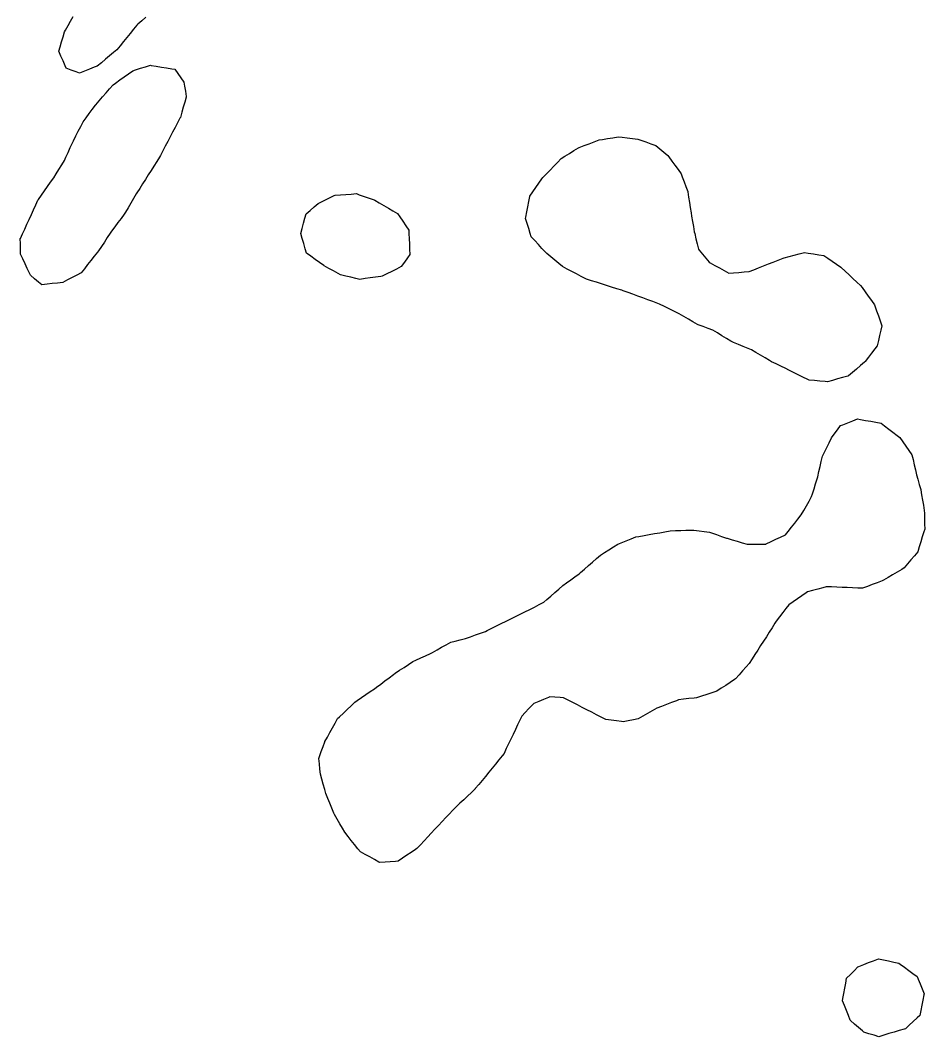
# Model space of a CAD drawing. Header units: millimetres. Extents: x 230 to 3347, y 514 to 5196.
# Drawn here: x 2168.8 to 2340, y 3537.6 to 3729.9 of the extents above; entities that cross this region are included whole.
import ezdxf

# ---------------------------------------------------------------- set-up
doc = ezdxf.new("R2010")
doc.units = ezdxf.units.MM
for name, color, linetype in [('ALL_HOLES', 1, 'Continuous'), ('OUTLINE_ISLAND_01_HOLE_214', 1, 'Continuous'), ('OUTLINE_ISLAND_01_HOLE_223', 1, 'Continuous'), ('OUTLINE_ISLAND_01_HOLE_226', 1, 'Continuous'), ('OUTLINE_ISLAND_01_HOLE_230', 1, 'Continuous'), ('OUTLINE_ISLAND_01_HOLE_231', 1, 'Continuous'), ('OUTLINE_ISLAND_01_HOLE_240', 1, 'Continuous')]:
    doc.layers.add(name, color=color, linetype=linetype)

msp = doc.modelspace()

# ---------------------------------------------------------------- linework, layer by layer
at = {"layer": 'ALL_HOLES'}
msp.add_lwpolyline([(2192.5636, 3730.4912), (2191.7991, 3729.8466), (2191.0346, 3729.2019), (2190.8642, 3728.9931), (2190.2319, 3728.2184), (2189.5996, 3727.4436), (2188.9673, 3726.6689), (2188.335, 3725.8942), (2187.7027, 3725.1195), (2187.0704, 3724.3447), (2186.4513, 3723.8258), (2185.6849, 3723.1833), (2184.9186, 3722.5409), (2184.1523, 3721.8985), (2183.3859, 3721.2561), (2182.8193, 3721.0351), (2181.8876, 3720.6717), (2180.956, 3720.3084), (2180.0243, 3719.945), (2179.3834, 3720.1724), (2178.441, 3720.5068), (2177.4986, 3720.8412), (2177.2933, 3721.3103), (2176.8925, 3722.2265), (2176.4917, 3723.1427), (2176.0908, 3724.0588), (2176.3323, 3724.8742), (2176.6162, 3725.8331), (2176.9001, 3726.792), (2177.184, 3727.7508), (2177.3463, 3728.0359), (2177.8409, 3728.905), (2178.3356, 3729.7741), (2178.8302, 3730.6432)], dxfattribs=at)
for points in [[(2198.0348, 3720.6686), (2198.6013, 3719.8446), (2199.1678, 3719.0205), (2199.7343, 3718.1964), (2199.8668, 3717.4698), (2200.0462, 3716.4861), (2200.2257, 3715.5023), (2200.197, 3715.4016), (2199.9231, 3714.4398), (2199.6492, 3713.4781), (2199.3753, 3712.5163), (2199.1014, 3711.5545), (2199.0219, 3711.4019), (2198.5598, 3710.515), (2198.0978, 3709.6281), (2197.6358, 3708.7413), (2197.1737, 3707.8544), (2196.7117, 3706.9675), (2196.2497, 3706.0807), (2195.7876, 3705.1938), (2195.3256, 3704.3069), (2195.1546, 3704.0369), (2194.6196, 3703.192), (2194.0846, 3702.3472), (2193.5495, 3701.5023), (2193.0145, 3700.6575), (2192.4795, 3699.8126), (2191.9445, 3698.9678), (2191.4095, 3698.1229), (2190.8745, 3697.2781), (2190.7461, 3697.0571), (2190.2439, 3696.1923), (2189.7417, 3695.3276), (2189.2395, 3694.4629), (2188.7373, 3693.5981), (2188.4701, 3693.2372), (2187.875, 3692.4335), (2187.28, 3691.6299), (2186.685, 3690.8262), (2186.0899, 3690.0225), (2185.8322, 3689.6325), (2185.2808, 3688.7983), (2184.7294, 3687.9641), (2184.1779, 3687.1298), (2183.6265, 3686.2956), (2183.4249, 3686.0427), (2182.8015, 3685.2608), (2182.1781, 3684.4789), (2181.5546, 3683.697), (2180.9312, 3682.9152), (2180.3078, 3682.1333), (2179.5354, 3681.7213), (2178.653, 3681.2507), (2177.7707, 3680.7802), (2176.8883, 3680.3096), (2176.8602, 3680.3065), (2175.8661, 3680.1987), (2174.8719, 3680.0909), (2173.8777, 3679.9831), (2172.8836, 3679.8753), (2172.282, 3680.3823), (2171.5173, 3681.0267), (2170.7527, 3681.6712), (2170.5652, 3682.0627), (2170.1332, 3682.9646), (2169.7013, 3683.8665), (2169.2694, 3684.7684), (2168.8374, 3685.6703), (2168.8305, 3686.6028), (2168.8231, 3687.6028), (2168.8157, 3688.6027), (2168.8191, 3688.6103), (2169.2358, 3689.5193), (2169.6524, 3690.4284), (2170.069, 3691.3375), (2170.4857, 3692.2465), (2170.9023, 3693.1556), (2171.319, 3694.0647), (2171.7356, 3694.9738), (2172.1523, 3695.8828), (2172.243, 3696.011), (2172.8207, 3696.8272), (2173.3984, 3697.6435), (2173.9761, 3698.4597), (2174.5538, 3699.276), (2175.1315, 3700.0922), (2175.6047, 3700.8541), (2176.1324, 3701.7035), (2176.66, 3702.553), (2177.1877, 3703.4025), (2177.4494, 3703.9925), (2177.855, 3704.9065), (2178.2606, 3705.8206), (2178.6661, 3706.7347), (2178.875, 3707.141), (2179.332, 3708.0304), (2179.7891, 3708.9199), (2180.2462, 3709.8093), (2180.7033, 3710.6987), (2181.2562, 3711.4502), (2181.8488, 3712.2556), (2182.4414, 3713.0611), (2183.034, 3713.8666), (2183.0752, 3713.9139), (2183.7315, 3714.6684), (2184.3878, 3715.4229), (2185.0441, 3716.1774), (2185.7004, 3716.9319), (2186.3567, 3717.6864), (2186.8505, 3718.0439), (2187.6605, 3718.6303), (2188.4705, 3719.2167), (2189.2806, 3719.8031), (2190.0906, 3720.3895), (2190.592, 3720.5413), (2191.5491, 3720.8312), (2192.5062, 3721.1211), (2193.4632, 3721.411), (2193.5466, 3721.3974), (2194.5337, 3721.2371), (2195.5208, 3721.0769), (2196.5078, 3720.9166), (2197.4949, 3720.7563)], [(2265.2222, 3696.6492), (2265.7932, 3697.4701), (2266.3643, 3698.291), (2266.9354, 3699.1119), (2267.5065, 3699.9328), (2267.7095, 3700.1453), (2268.4002, 3700.8684), (2269.0909, 3701.5915), (2269.7817, 3702.3146), (2270.4724, 3703.0377), (2271.1631, 3703.7609), (2271.8826, 3704.2072), (2272.7323, 3704.7343), (2273.5821, 3705.2615), (2274.4319, 3705.7886), (2274.5961, 3705.8512), (2275.5306, 3706.2071), (2276.4651, 3706.5631), (2277.3996, 3706.919), (2278.3341, 3707.275), (2278.9773, 3707.3798), (2279.9642, 3707.5406), (2280.9512, 3707.7015), (2281.9382, 3707.8623), (2282.6815, 3707.7786), (2283.6752, 3707.6666), (2284.669, 3707.5546), (2285.6627, 3707.4427), (2286.237, 3707.2373), (2287.1786, 3706.9007), (2288.1203, 3706.564), (2289.0619, 3706.2273), (2289.8249, 3705.6005), (2290.5976, 3704.9657), (2291.3703, 3704.3309), (2291.5317, 3704.1061), (2292.1151, 3703.2939), (2292.6984, 3702.4817), (2293.2817, 3701.6694), (2293.8651, 3700.8572), (2294.0686, 3700.3189), (2294.4223, 3699.3836), (2294.7761, 3698.4482), (2295.1298, 3697.5129), (2295.1412, 3697.4371), (2295.2904, 3696.4483), (2295.4396, 3695.4595), (2295.5888, 3694.4707), (2295.738, 3693.4819), (2295.8457, 3692.8554), (2296.0152, 3691.8699), (2296.1847, 3690.8844), (2296.3541, 3689.8988), (2296.435, 3689.5581), (2296.6661, 3688.5852), (2296.8972, 3687.6122), (2297.1283, 3686.6393), (2297.2796, 3686.4541), (2297.9125, 3685.6799), (2298.5454, 3684.9056), (2299.1782, 3684.1314), (2299.3939, 3684.0136), (2300.2715, 3683.5342), (2301.1492, 3683.0549), (2302.0268, 3682.5756), (2302.9044, 3682.0962), (2303.7763, 3682.1567), (2304.7739, 3682.2259), (2305.7715, 3682.2951), (2306.7691, 3682.3643), (2307.5961, 3682.6947), (2308.5247, 3683.0658), (2309.4533, 3683.4369), (2310.3819, 3683.808), (2311.3105, 3684.1791), (2312.2391, 3684.5501), (2313.1677, 3684.9212), (2313.3376, 3684.9666), (2314.3038, 3685.2244), (2315.27, 3685.4823), (2316.2362, 3685.7402), (2317.2023, 3685.998), (2317.9262, 3685.8828), (2318.9138, 3685.7255), (2319.9013, 3685.5682), (2320.8889, 3685.4109), (2321.6322, 3684.9037), (2322.4583, 3684.3401), (2323.2843, 3683.7765), (2324.1103, 3683.2129), (2324.1856, 3683.1419), (2324.9133, 3682.456), (2325.6409, 3681.7701), (2326.3686, 3681.0842), (2327.0963, 3680.3982), (2327.824, 3679.7123), (2328.0998, 3679.3329), (2328.6879, 3678.5241), (2329.276, 3677.7153), (2329.8641, 3676.9066), (2330.4522, 3676.0978), (2330.5325, 3675.8692), (2330.8637, 3674.9256), (2331.195, 3673.9821), (2331.5262, 3673.0385), (2331.8575, 3672.095), (2331.6581, 3671.2641), (2331.4249, 3670.2917), (2331.1916, 3669.3192), (2330.9584, 3668.3468), (2330.51, 3667.7575), (2329.9045, 3666.9617), (2329.2989, 3666.1659), (2328.6934, 3665.37), (2328.5405, 3665.2378), (2327.7841, 3664.5837), (2327.0276, 3663.9296), (2326.2712, 3663.2756), (2325.5148, 3662.6215), (2325.3968, 3662.589), (2324.4327, 3662.3237), (2323.4685, 3662.0584), (2322.5043, 3661.7931), (2321.5402, 3661.5278), (2321.1148, 3661.5644), (2320.1185, 3661.6504), (2319.1222, 3661.7363), (2318.1259, 3661.8222), (2317.8282, 3661.9693), (2316.9318, 3662.4125), (2316.0354, 3662.8558), (2315.139, 3663.299), (2314.2426, 3663.7422), (2313.6519, 3664.0243), (2312.7495, 3664.4553), (2311.8472, 3664.8864), (2310.9448, 3665.3174), (2310.5999, 3665.5245), (2309.7425, 3666.0391), (2308.8851, 3666.5538), (2308.0277, 3667.0685), (2307.1703, 3667.5832), (2306.5576, 3667.8269), (2305.6284, 3668.1964), (2304.6992, 3668.566), (2303.77, 3668.9355), (2303.2982, 3669.2165), (2302.439, 3669.7282), (2301.5798, 3670.2398), (2300.7206, 3670.7515), (2299.8614, 3671.2632), (2298.9687, 3671.6053), (2298.035, 3671.9631), (2297.1012, 3672.3209), (2296.9816, 3672.3897), (2296.1148, 3672.8884), (2295.248, 3673.3871), (2294.3812, 3673.8857), (2293.5144, 3674.3844), (2293.3888, 3674.4464), (2292.492, 3674.8889), (2291.5953, 3675.3314), (2290.6985, 3675.774), (2289.8018, 3676.2165), (2289.4494, 3676.3459), (2288.5107, 3676.6906), (2287.572, 3677.0352), (2286.6332, 3677.3799), (2285.6945, 3677.7246), (2284.7558, 3678.0692), (2283.8171, 3678.4139), (2282.8783, 3678.7586), (2282.6271, 3678.8376), (2281.6732, 3679.1378), (2280.7193, 3679.438), (2279.7654, 3679.7381), (2278.8115, 3680.0383), (2277.8576, 3680.3384), (2276.9037, 3680.6386), (2275.9498, 3680.9387), (2275.8231, 3681.0048), (2274.9364, 3681.4672), (2274.0497, 3681.9295), (2273.163, 3682.3919), (2272.2763, 3682.8543), (2271.3897, 3683.3166), (2270.7276, 3683.8718), (2269.9614, 3684.5144), (2269.1952, 3685.157), (2268.429, 3685.7996), (2268.2098, 3686.0359), (2267.53, 3686.7692), (2266.8501, 3687.5026), (2266.1702, 3688.2359), (2265.4903, 3688.9692), (2265.3124, 3689.5481), (2265.0187, 3690.504), (2264.725, 3691.4599), (2264.4312, 3692.4158), (2264.4793, 3692.6729), (2264.6629, 3693.6558), (2264.8466, 3694.6388), (2265.0302, 3695.6218), (2265.2139, 3696.6048)], [(2222.8941, 3693.2898), (2223.6467, 3693.9483), (2224.3993, 3694.6067), (2225.152, 3695.2652), (2225.536, 3695.4565), (2226.431, 3695.9025), (2227.3261, 3696.3484), (2228.2211, 3696.7944), (2228.4164, 3696.8097), (2229.4133, 3696.8877), (2230.4103, 3696.9657), (2231.4072, 3697.0437), (2232.4042, 3697.1217), (2232.9698, 3696.9253), (2233.9144, 3696.5972), (2234.8591, 3696.2692), (2235.8037, 3695.9411), (2235.8778, 3695.8981), (2236.7422, 3695.3954), (2237.6067, 3694.8926), (2238.4711, 3694.3899), (2239.3356, 3693.8872), (2240.2, 3693.3845), (2240.6561, 3692.7131), (2241.218, 3691.8859), (2241.7799, 3691.0587), (2242.3419, 3690.2315), (2242.3687, 3689.596), (2242.411, 3688.5969), (2242.4532, 3687.5978), (2242.4955, 3686.5987), (2242.5377, 3685.5996), (2242.0769, 3684.9513), (2241.4976, 3684.1362), (2240.9183, 3683.3211), (2240.8813, 3683.3026), (2239.9869, 3682.8555), (2239.0924, 3682.4083), (2238.198, 3681.9611), (2237.3035, 3681.514), (2237.0176, 3681.4724), (2236.028, 3681.3286), (2235.0384, 3681.1847), (2234.0488, 3681.0409), (2233.0592, 3680.897), (2232.3367, 3681.0673), (2231.3634, 3681.2967), (2230.39, 3681.5261), (2229.4167, 3681.7555), (2228.9697, 3682.0035), (2228.0953, 3682.4887), (2227.2209, 3682.9739), (2226.3465, 3683.459), (2226.2441, 3683.5314), (2225.4275, 3684.1085), (2224.6108, 3684.6857), (2223.7942, 3685.2629), (2222.9776, 3685.8401), (2222.727, 3686.7022), (2222.4479, 3687.6624), (2222.1688, 3688.6227), (2221.8896, 3689.5829), (2222.1481, 3690.5366), (2222.4096, 3691.5018), (2222.6712, 3692.467)], [(2335.265, 3650.9616), (2335.8385, 3650.1424), (2336.412, 3649.3231), (2336.9854, 3648.5039), (2337.5589, 3647.6847), (2337.7584, 3646.8077), (2337.9802, 3645.8326), (2338.202, 3644.8575), (2338.4238, 3643.8824), (2338.6564, 3643.0618), (2338.929, 3642.0997), (2339.2017, 3641.1376), (2339.2081, 3641.1004), (2339.3777, 3640.1149), (2339.5473, 3639.1294), (2339.7169, 3638.1439), (2339.8865, 3637.1584), (2339.8971, 3636.6396), (2339.9175, 3635.6398), (2339.9379, 3634.64), (2339.9583, 3633.6402), (2339.8066, 3633.1462), (2339.5132, 3632.1902), (2339.2198, 3631.2342), (2338.9264, 3630.2782), (2338.633, 3629.3222), (2338.0066, 3628.5813), (2337.361, 3627.8176), (2336.7153, 3627.054), (2336.0697, 3626.2903), (2335.6121, 3626.015), (2334.7553, 3625.4994), (2333.8984, 3624.9839), (2333.0416, 3624.4683), (2332.1847, 3623.9528), (2331.9203, 3623.8541), (2330.9834, 3623.5045), (2330.0465, 3623.1549), (2329.1096, 3622.8052), (2328.1727, 3622.4556), (2327.3126, 3622.49), (2326.3134, 3622.5299), (2325.3142, 3622.5699), (2324.315, 3622.6099), (2323.3158, 3622.6498), (2322.3166, 3622.6898), (2321.3174, 3622.7297), (2320.6718, 3622.5507), (2319.7081, 3622.2835), (2318.7445, 3622.0163), (2317.7808, 3621.7491), (2317.5183, 3621.5684), (2316.6946, 3621.0013), (2315.871, 3620.4343), (2315.0473, 3619.8672), (2314.2236, 3619.3001), (2313.7055, 3618.6249), (2313.0968, 3617.8315), (2312.4881, 3617.0381), (2311.8794, 3616.2447), (2311.6052, 3615.8142), (2311.0679, 3614.9708), (2310.5307, 3614.1273), (2309.9935, 3613.2839), (2309.4562, 3612.4405), (2308.919, 3611.597), (2308.3818, 3610.7536), (2307.8445, 3609.9102), (2307.3073, 3609.0667), (2306.7701, 3608.2233), (2306.1781, 3607.5602), (2305.512, 3606.8143), (2304.846, 3606.0684), (2304.18, 3605.3224), (2303.9639, 3605.1784), (2303.1318, 3604.6238), (2302.2997, 3604.0692), (2301.4676, 3603.5146), (2300.6355, 3602.9599), (2300.6123, 3602.9526), (2299.6594, 3602.6493), (2298.7065, 3602.346), (2297.7536, 3602.0428), (2296.8007, 3601.7395), (2296.3336, 3601.682), (2295.3411, 3601.5598), (2294.3486, 3601.4375), (2293.3561, 3601.3153), (2292.9749, 3601.1685), (2292.0416, 3600.8092), (2291.1084, 3600.4499), (2290.1752, 3600.0906), (2289.242, 3599.7313), (2288.374, 3599.2354), (2287.5057, 3598.7393), (2286.6375, 3598.2432), (2285.7692, 3597.7471), (2284.85, 3597.5667), (2283.8687, 3597.374), (2282.8875, 3597.1813), (2282.6036, 3597.2172), (2281.6115, 3597.3426), (2280.6194, 3597.468), (2279.6273, 3597.5934), (2279.6055, 3597.6047), (2278.7172, 3598.064), (2277.8289, 3598.5233), (2276.9406, 3598.9826), (2276.0523, 3599.4419), (2275.164, 3599.9012), (2274.2757, 3600.3604), (2273.3874, 3600.8197), (2272.4991, 3601.279), (2271.6108, 3601.7383), (2270.9964, 3601.7705), (2269.9978, 3601.823), (2268.9992, 3601.8754), (2268.772, 3601.7827), (2267.8461, 3601.405), (2266.9202, 3601.0273), (2265.9943, 3600.6496), (2265.7557, 3600.3968), (2265.0694, 3599.6695), (2264.383, 3598.9422), (2263.6967, 3598.2149), (2263.3637, 3597.5148), (2262.9341, 3596.6118), (2262.5045, 3595.7088), (2262.0749, 3594.8057), (2261.6454, 3593.9027), (2261.2158, 3592.9997), (2260.7862, 3592.0966), (2260.3566, 3591.1936), (2259.9798, 3590.7317), (2259.3477, 3589.9568), (2258.7156, 3589.182), (2258.0835, 3588.4071), (2257.4514, 3587.6322), (2256.8193, 3586.8573), (2256.1872, 3586.0824), (2255.5551, 3585.3075), (2254.923, 3584.5327), (2254.9078, 3584.5181), (2254.185, 3583.827), (2253.4623, 3583.1359), (2252.7395, 3582.4448), (2252.0168, 3581.7537), (2251.294, 3581.0626), (2250.5712, 3580.3715), (2250.0113, 3579.7727), (2249.3283, 3579.0423), (2248.6453, 3578.3119), (2247.9622, 3577.5815), (2247.2792, 3576.8512), (2246.5962, 3576.1208), (2245.9131, 3575.3904), (2245.2301, 3574.66), (2244.5471, 3573.9296), (2243.864, 3573.1992), (2243.6147, 3573.0315), (2242.785, 3572.4733), (2241.9553, 3571.9151), (2241.1256, 3571.3569), (2240.2959, 3570.7988), (2239.8237, 3570.7665), (2238.826, 3570.6983), (2237.8283, 3570.6301), (2236.8306, 3570.5618), (2236.6878, 3570.6405), (2235.812, 3571.1232), (2234.9362, 3571.6059), (2234.0604, 3572.0886), (2233.1846, 3572.5712), (2232.7097, 3573.1614), (2232.0828, 3573.9405), (2231.4559, 3574.7195), (2230.8289, 3575.4986), (2230.202, 3576.2777), (2229.7733, 3577.0278), (2229.277, 3577.8959), (2228.7808, 3578.7641), (2228.2845, 3579.6323), (2228.1739, 3579.9026), (2227.7951, 3580.8281), (2227.4163, 3581.7536), (2227.0375, 3582.6791), (2226.6587, 3583.6046), (2226.4303, 3584.3888), (2226.1506, 3585.3488), (2225.8709, 3586.3089), (2225.5912, 3587.269), (2225.4978, 3588.2305), (2225.4012, 3589.2259), (2225.3046, 3590.2212), (2225.4337, 3590.5886), (2225.7652, 3591.5321), (2226.0966, 3592.4756), (2226.4281, 3593.4191), (2226.4312, 3593.4247), (2226.9188, 3594.2978), (2227.4064, 3595.1709), (2227.8939, 3596.044), (2228.3815, 3596.9171), (2228.8691, 3597.7902), (2229.2358, 3598.1419), (2229.9574, 3598.8342), (2230.679, 3599.5265), (2231.4006, 3600.2188), (2232.1223, 3600.9111), (2232.5532, 3601.203), (2233.3812, 3601.7638), (2234.2091, 3602.3247), (2235.037, 3602.8855), (2235.8649, 3603.4464), (2236.2136, 3603.7086), (2237.0129, 3604.3096), (2237.8121, 3604.9107), (2238.6113, 3605.5117), (2239.4105, 3606.1127), (2239.7742, 3606.3587), (2240.6025, 3606.9189), (2241.4309, 3607.4791), (2242.2592, 3608.0394), (2243.0876, 3608.5996), (2243.6712, 3608.8609), (2244.5838, 3609.2697), (2245.4965, 3609.6784), (2246.4091, 3610.0872), (2246.8, 3610.3045), (2247.674, 3610.7904), (2248.548, 3611.2763), (2249.422, 3611.7623), (2250.296, 3612.2482), (2251.105, 3612.451), (2252.075, 3612.6941), (2253.045, 3612.9372), (2253.0905, 3612.9533), (2254.0332, 3613.287), (2254.9759, 3613.6206), (2255.9187, 3613.9542), (2256.8614, 3614.2879), (2257.1541, 3614.434), (2258.0488, 3614.8807), (2258.9435, 3615.3274), (2259.8382, 3615.774), (2260.7329, 3616.2207), (2261.6276, 3616.6674), (2262.5223, 3617.114), (2263.417, 3617.5607), (2264.3117, 3618.0074), (2265.2064, 3618.454), (2266.1011, 3618.9007), (2266.9958, 3619.3474), (2267.8905, 3619.794), (2268.4831, 3620.318), (2269.2321, 3620.9805), (2269.9812, 3621.643), (2270.7303, 3622.3054), (2271.4794, 3622.9679), (2272.1549, 3623.4544), (2272.9664, 3624.0387), (2273.7779, 3624.6231), (2274.5894, 3625.2075), (2274.8378, 3625.4261), (2275.5885, 3626.0868), (2276.3392, 3626.7475), (2277.0899, 3627.4081), (2277.8406, 3628.0688), (2278.5913, 3628.7295), (2279.3623, 3629.2107), (2280.2106, 3629.7401), (2281.059, 3630.2696), (2281.9073, 3630.799), (2282.53, 3631.0474), (2283.4589, 3631.4178), (2284.3878, 3631.7882), (2285.3166, 3632.1586), (2285.8796, 3632.2594), (2286.8639, 3632.4357), (2287.8482, 3632.6119), (2288.8326, 3632.7882), (2289.8169, 3632.9644), (2290.8013, 3633.1407), (2291.7856, 3633.317), (2291.7866, 3633.317), (2292.7858, 3633.356), (2293.7851, 3633.395), (2294.7843, 3633.434), (2295.7836, 3633.473), (2296.267, 3633.4151), (2297.2599, 3633.2961), (2298.2528, 3633.1771), (2299.2457, 3633.0581), (2299.6409, 3632.9221), (2300.5865, 3632.5967), (2301.5321, 3632.2712), (2302.4776, 3631.9458), (2302.5508, 3631.924), (2303.5093, 3631.6391), (2304.4679, 3631.3541), (2305.4264, 3631.0692), (2306.385, 3630.7842), (2306.8702, 3630.7866), (2307.8702, 3630.7914), (2308.8702, 3630.7963), (2309.8702, 3630.8011), (2309.9863, 3630.8563), (2310.8894, 3631.2858), (2311.7925, 3631.7152), (2312.6956, 3632.1447), (2313.5987, 3632.5741), (2314.1086, 3633.211), (2314.7336, 3633.9916), (2315.3586, 3634.7722), (2315.9836, 3635.5529), (2316.6086, 3636.3335), (2317.0919, 3637.1872), (2317.5845, 3638.0575), (2318.0771, 3638.9277), (2318.5698, 3639.798), (2318.7274, 3640.2982), (2319.028, 3641.2519), (2319.3286, 3642.2057), (2319.6292, 3643.1594), (2319.7172, 3643.5418), (2319.9415, 3644.5163), (2320.1658, 3645.4908), (2320.39, 3646.4653), (2320.6143, 3647.4399), (2320.9796, 3648.189), (2321.4178, 3649.0878), (2321.8561, 3649.9867), (2322.2943, 3650.8855), (2322.8401, 3651.6203), (2323.4364, 3652.4231), (2324.0328, 3653.2259), (2324.4734, 3653.3975), (2325.4052, 3653.7605), (2326.337, 3654.1235), (2327.2688, 3654.4865), (2327.7906, 3654.3922), (2328.7747, 3654.2145), (2329.7588, 3654.0367), (2330.7429, 3653.859), (2331.7269, 3653.6813), (2332.3758, 3653.1825), (2333.1686, 3652.5731), (2333.9615, 3651.9637), (2334.7543, 3651.3542)], [(2325.1869, 3548.6688), (2325.894, 3549.3759), (2326.6011, 3550.083), (2327.3082, 3550.7901), (2327.4934, 3550.8644), (2328.4215, 3551.2366), (2329.3497, 3551.6087), (2330.2779, 3551.9809), (2331.206, 3552.3531), (2332.1539, 3552.146), (2333.1308, 3551.9326), (2334.1078, 3551.7191), (2335.0847, 3551.5057), (2335.3266, 3551.3286), (2336.1335, 3550.738), (2336.9404, 3550.1473), (2337.7473, 3549.5567), (2338.5543, 3548.966), (2338.7373, 3548.5041), (2339.1056, 3547.5744), (2339.474, 3546.6447), (2339.8423, 3545.715), (2339.8028, 3545.5166), (2339.6079, 3544.5358), (2339.4129, 3543.5549), (2339.2179, 3542.5741), (2339.0229, 3541.5933), (2338.524, 3541.133), (2337.789, 3540.4548), (2337.0541, 3539.7767), (2336.3192, 3539.0985), (2336.0785, 3539.0268), (2335.1201, 3538.7412), (2334.1618, 3538.4556), (2333.2034, 3538.17), (2332.245, 3537.8844), (2331.2867, 3537.5988), (2330.3796, 3537.8625), (2329.4193, 3538.1416), (2328.4591, 3538.4207), (2328.1645, 3538.6779), (2327.4113, 3539.3357), (2326.6581, 3539.9935), (2325.9049, 3540.6513), (2325.8876, 3540.6947), (2325.5168, 3541.6234), (2325.1459, 3542.5521), (2324.7751, 3543.4808), (2324.4043, 3544.4095), (2324.4752, 3544.7958), (2324.656, 3545.7793), (2324.8367, 3546.7629), (2325.0174, 3547.7464)]]:
    msp.add_lwpolyline(points, close=True, dxfattribs=at)
at = {"layer": 'OUTLINE_ISLAND_01_HOLE_214'}
msp.add_lwpolyline([(2325.1869, 3548.6688), (2325.894, 3549.3759), (2326.6011, 3550.083), (2327.3082, 3550.7901), (2327.4934, 3550.8644), (2328.4215, 3551.2366), (2329.3497, 3551.6087), (2330.2779, 3551.9809), (2331.206, 3552.3531), (2332.1539, 3552.146), (2333.1308, 3551.9326), (2334.1078, 3551.7191), (2335.0847, 3551.5057), (2335.3266, 3551.3286), (2336.1335, 3550.738), (2336.9404, 3550.1473), (2337.7473, 3549.5567), (2338.5543, 3548.966), (2338.7373, 3548.5041), (2339.1056, 3547.5744), (2339.474, 3546.6447), (2339.8423, 3545.715), (2339.8028, 3545.5166), (2339.6079, 3544.5358), (2339.4129, 3543.5549), (2339.2179, 3542.5741), (2339.0229, 3541.5933), (2338.524, 3541.133), (2337.789, 3540.4548), (2337.0541, 3539.7767), (2336.3192, 3539.0985), (2336.0785, 3539.0268), (2335.1201, 3538.7412), (2334.1618, 3538.4556), (2333.2034, 3538.17), (2332.245, 3537.8844), (2331.2867, 3537.5988), (2330.3796, 3537.8625), (2329.4193, 3538.1416), (2328.4591, 3538.4207), (2328.1645, 3538.6779), (2327.4113, 3539.3357), (2326.6581, 3539.9935), (2325.9049, 3540.6513), (2325.8876, 3540.6947), (2325.5168, 3541.6234), (2325.1459, 3542.5521), (2324.7751, 3543.4808), (2324.4043, 3544.4095), (2324.4752, 3544.7958), (2324.656, 3545.7793), (2324.8367, 3546.7629), (2325.0174, 3547.7464)], close=True, dxfattribs=at)
at = {"layer": 'OUTLINE_ISLAND_01_HOLE_223'}
msp.add_lwpolyline([(2335.265, 3650.9616), (2335.8385, 3650.1424), (2336.412, 3649.3231), (2336.9854, 3648.5039), (2337.5589, 3647.6847), (2337.7584, 3646.8077), (2337.9802, 3645.8326), (2338.202, 3644.8575), (2338.4238, 3643.8824), (2338.6564, 3643.0618), (2338.929, 3642.0997), (2339.2017, 3641.1376), (2339.2081, 3641.1004), (2339.3777, 3640.1149), (2339.5473, 3639.1294), (2339.7169, 3638.1439), (2339.8865, 3637.1584), (2339.8971, 3636.6396), (2339.9175, 3635.6398), (2339.9379, 3634.64), (2339.9583, 3633.6402), (2339.8066, 3633.1462), (2339.5132, 3632.1902), (2339.2198, 3631.2342), (2338.9264, 3630.2782), (2338.633, 3629.3222), (2338.0066, 3628.5813), (2337.361, 3627.8176), (2336.7153, 3627.054), (2336.0697, 3626.2903), (2335.6121, 3626.015), (2334.7553, 3625.4994), (2333.8984, 3624.9839), (2333.0416, 3624.4683), (2332.1847, 3623.9528), (2331.9203, 3623.8541), (2330.9834, 3623.5045), (2330.0465, 3623.1549), (2329.1096, 3622.8052), (2328.1727, 3622.4556), (2327.3126, 3622.49), (2326.3134, 3622.5299), (2325.3142, 3622.5699), (2324.315, 3622.6099), (2323.3158, 3622.6498), (2322.3166, 3622.6898), (2321.3174, 3622.7297), (2320.6718, 3622.5507), (2319.7081, 3622.2835), (2318.7445, 3622.0163), (2317.7808, 3621.7491), (2317.5183, 3621.5684), (2316.6946, 3621.0013), (2315.871, 3620.4343), (2315.0473, 3619.8672), (2314.2236, 3619.3001), (2313.7055, 3618.6249), (2313.0968, 3617.8315), (2312.4881, 3617.0381), (2311.8794, 3616.2447), (2311.6052, 3615.8142), (2311.0679, 3614.9708), (2310.5307, 3614.1273), (2309.9935, 3613.2839), (2309.4562, 3612.4405), (2308.919, 3611.597), (2308.3818, 3610.7536), (2307.8445, 3609.9102), (2307.3073, 3609.0667), (2306.7701, 3608.2233), (2306.1781, 3607.5602), (2305.512, 3606.8143), (2304.846, 3606.0684), (2304.18, 3605.3224), (2303.9639, 3605.1784), (2303.1318, 3604.6238), (2302.2997, 3604.0692), (2301.4676, 3603.5146), (2300.6355, 3602.9599), (2300.6123, 3602.9526), (2299.6594, 3602.6493), (2298.7065, 3602.346), (2297.7536, 3602.0428), (2296.8007, 3601.7395), (2296.3336, 3601.682), (2295.3411, 3601.5598), (2294.3486, 3601.4375), (2293.3561, 3601.3153), (2292.9749, 3601.1685), (2292.0416, 3600.8092), (2291.1084, 3600.4499), (2290.1752, 3600.0906), (2289.242, 3599.7313), (2288.374, 3599.2354), (2287.5057, 3598.7393), (2286.6375, 3598.2432), (2285.7692, 3597.7471), (2284.85, 3597.5667), (2283.8687, 3597.374), (2282.8875, 3597.1813), (2282.6036, 3597.2172), (2281.6115, 3597.3426), (2280.6194, 3597.468), (2279.6273, 3597.5934), (2279.6055, 3597.6047), (2278.7172, 3598.064), (2277.8289, 3598.5233), (2276.9406, 3598.9826), (2276.0523, 3599.4419), (2275.164, 3599.9012), (2274.2757, 3600.3604), (2273.3874, 3600.8197), (2272.4991, 3601.279), (2271.6108, 3601.7383), (2270.9964, 3601.7705), (2269.9978, 3601.823), (2268.9992, 3601.8754), (2268.772, 3601.7827), (2267.8461, 3601.405), (2266.9202, 3601.0273), (2265.9943, 3600.6496), (2265.7557, 3600.3968), (2265.0694, 3599.6695), (2264.383, 3598.9422), (2263.6967, 3598.2149), (2263.3637, 3597.5148), (2262.9341, 3596.6118), (2262.5045, 3595.7088), (2262.0749, 3594.8057), (2261.6454, 3593.9027), (2261.2158, 3592.9997), (2260.7862, 3592.0966), (2260.3566, 3591.1936), (2259.9798, 3590.7317), (2259.3477, 3589.9568), (2258.7156, 3589.182), (2258.0835, 3588.4071), (2257.4514, 3587.6322), (2256.8193, 3586.8573), (2256.1872, 3586.0824), (2255.5551, 3585.3075), (2254.923, 3584.5327), (2254.9078, 3584.5181), (2254.185, 3583.827), (2253.4623, 3583.1359), (2252.7395, 3582.4448), (2252.0168, 3581.7537), (2251.294, 3581.0626), (2250.5712, 3580.3715), (2250.0113, 3579.7727), (2249.3283, 3579.0423), (2248.6453, 3578.3119), (2247.9622, 3577.5815), (2247.2792, 3576.8512), (2246.5962, 3576.1208), (2245.9131, 3575.3904), (2245.2301, 3574.66), (2244.5471, 3573.9296), (2243.864, 3573.1992), (2243.6147, 3573.0315), (2242.785, 3572.4733), (2241.9553, 3571.9151), (2241.1256, 3571.3569), (2240.2959, 3570.7988), (2239.8237, 3570.7665), (2238.826, 3570.6983), (2237.8283, 3570.6301), (2236.8306, 3570.5618), (2236.6878, 3570.6405), (2235.812, 3571.1232), (2234.9362, 3571.6059), (2234.0604, 3572.0886), (2233.1846, 3572.5712), (2232.7097, 3573.1614), (2232.0828, 3573.9405), (2231.4559, 3574.7195), (2230.8289, 3575.4986), (2230.202, 3576.2777), (2229.7733, 3577.0278), (2229.277, 3577.8959), (2228.7808, 3578.7641), (2228.2845, 3579.6323), (2228.1739, 3579.9026), (2227.7951, 3580.8281), (2227.4163, 3581.7536), (2227.0375, 3582.6791), (2226.6587, 3583.6046), (2226.4303, 3584.3888), (2226.1506, 3585.3488), (2225.8709, 3586.3089), (2225.5912, 3587.269), (2225.4978, 3588.2305), (2225.4012, 3589.2259), (2225.3046, 3590.2212), (2225.4337, 3590.5886), (2225.7652, 3591.5321), (2226.0966, 3592.4756), (2226.4281, 3593.4191), (2226.4312, 3593.4247), (2226.9188, 3594.2978), (2227.4064, 3595.1709), (2227.8939, 3596.044), (2228.3815, 3596.9171), (2228.8691, 3597.7902), (2229.2358, 3598.1419), (2229.9574, 3598.8342), (2230.679, 3599.5265), (2231.4006, 3600.2188), (2232.1223, 3600.9111), (2232.5532, 3601.203), (2233.3812, 3601.7638), (2234.2091, 3602.3247), (2235.037, 3602.8855), (2235.8649, 3603.4464), (2236.2136, 3603.7086), (2237.0129, 3604.3096), (2237.8121, 3604.9107), (2238.6113, 3605.5117), (2239.4105, 3606.1127), (2239.7742, 3606.3587), (2240.6025, 3606.9189), (2241.4309, 3607.4791), (2242.2592, 3608.0394), (2243.0876, 3608.5996), (2243.6712, 3608.8609), (2244.5838, 3609.2697), (2245.4965, 3609.6784), (2246.4091, 3610.0872), (2246.8, 3610.3045), (2247.674, 3610.7904), (2248.548, 3611.2763), (2249.422, 3611.7623), (2250.296, 3612.2482), (2251.105, 3612.451), (2252.075, 3612.6941), (2253.045, 3612.9372), (2253.0905, 3612.9533), (2254.0332, 3613.287), (2254.9759, 3613.6206), (2255.9187, 3613.9542), (2256.8614, 3614.2879), (2257.1541, 3614.434), (2258.0488, 3614.8807), (2258.9435, 3615.3274), (2259.8382, 3615.774), (2260.7329, 3616.2207), (2261.6276, 3616.6674), (2262.5223, 3617.114), (2263.417, 3617.5607), (2264.3117, 3618.0074), (2265.2064, 3618.454), (2266.1011, 3618.9007), (2266.9958, 3619.3474), (2267.8905, 3619.794), (2268.4831, 3620.318), (2269.2321, 3620.9805), (2269.9812, 3621.643), (2270.7303, 3622.3054), (2271.4794, 3622.9679), (2272.1549, 3623.4544), (2272.9664, 3624.0387), (2273.7779, 3624.6231), (2274.5894, 3625.2075), (2274.8378, 3625.4261), (2275.5885, 3626.0868), (2276.3392, 3626.7475), (2277.0899, 3627.4081), (2277.8406, 3628.0688), (2278.5913, 3628.7295), (2279.3623, 3629.2107), (2280.2106, 3629.7401), (2281.059, 3630.2696), (2281.9073, 3630.799), (2282.53, 3631.0474), (2283.4589, 3631.4178), (2284.3878, 3631.7882), (2285.3166, 3632.1586), (2285.8796, 3632.2594), (2286.8639, 3632.4357), (2287.8482, 3632.6119), (2288.8326, 3632.7882), (2289.8169, 3632.9644), (2290.8013, 3633.1407), (2291.7856, 3633.317), (2291.7866, 3633.317), (2292.7858, 3633.356), (2293.7851, 3633.395), (2294.7843, 3633.434), (2295.7836, 3633.473), (2296.267, 3633.4151), (2297.2599, 3633.2961), (2298.2528, 3633.1771), (2299.2457, 3633.0581), (2299.6409, 3632.9221), (2300.5865, 3632.5967), (2301.5321, 3632.2712), (2302.4776, 3631.9458), (2302.5508, 3631.924), (2303.5093, 3631.6391), (2304.4679, 3631.3541), (2305.4264, 3631.0692), (2306.385, 3630.7842), (2306.8702, 3630.7866), (2307.8702, 3630.7914), (2308.8702, 3630.7963), (2309.8702, 3630.8011), (2309.9863, 3630.8563), (2310.8894, 3631.2858), (2311.7925, 3631.7152), (2312.6956, 3632.1447), (2313.5987, 3632.5741), (2314.1086, 3633.211), (2314.7336, 3633.9916), (2315.3586, 3634.7722), (2315.9836, 3635.5529), (2316.6086, 3636.3335), (2317.0919, 3637.1872), (2317.5845, 3638.0575), (2318.0771, 3638.9277), (2318.5698, 3639.798), (2318.7274, 3640.2982), (2319.028, 3641.2519), (2319.3286, 3642.2057), (2319.6292, 3643.1594), (2319.7172, 3643.5418), (2319.9415, 3644.5163), (2320.1658, 3645.4908), (2320.39, 3646.4653), (2320.6143, 3647.4399), (2320.9796, 3648.189), (2321.4178, 3649.0878), (2321.8561, 3649.9867), (2322.2943, 3650.8855), (2322.8401, 3651.6203), (2323.4364, 3652.4231), (2324.0328, 3653.2259), (2324.4734, 3653.3975), (2325.4052, 3653.7605), (2326.337, 3654.1235), (2327.2688, 3654.4865), (2327.7906, 3654.3922), (2328.7747, 3654.2145), (2329.7588, 3654.0367), (2330.7429, 3653.859), (2331.7269, 3653.6813), (2332.3758, 3653.1825), (2333.1686, 3652.5731), (2333.9615, 3651.9637), (2334.7543, 3651.3542)], close=True, dxfattribs=at)
at = {"layer": 'OUTLINE_ISLAND_01_HOLE_226'}
msp.add_lwpolyline([(2222.8941, 3693.2898), (2223.6467, 3693.9483), (2224.3993, 3694.6067), (2225.152, 3695.2652), (2225.536, 3695.4565), (2226.431, 3695.9025), (2227.3261, 3696.3484), (2228.2211, 3696.7944), (2228.4164, 3696.8097), (2229.4133, 3696.8877), (2230.4103, 3696.9657), (2231.4072, 3697.0437), (2232.4042, 3697.1217), (2232.9698, 3696.9253), (2233.9144, 3696.5972), (2234.8591, 3696.2692), (2235.8037, 3695.9411), (2235.8778, 3695.8981), (2236.7422, 3695.3954), (2237.6067, 3694.8926), (2238.4711, 3694.3899), (2239.3356, 3693.8872), (2240.2, 3693.3845), (2240.6561, 3692.7131), (2241.218, 3691.8859), (2241.7799, 3691.0587), (2242.3419, 3690.2315), (2242.3687, 3689.596), (2242.411, 3688.5969), (2242.4532, 3687.5978), (2242.4955, 3686.5987), (2242.5377, 3685.5996), (2242.0769, 3684.9513), (2241.4976, 3684.1362), (2240.9183, 3683.3211), (2240.8813, 3683.3026), (2239.9869, 3682.8555), (2239.0924, 3682.4083), (2238.198, 3681.9611), (2237.3035, 3681.514), (2237.0176, 3681.4724), (2236.028, 3681.3286), (2235.0384, 3681.1847), (2234.0488, 3681.0409), (2233.0592, 3680.897), (2232.3367, 3681.0673), (2231.3634, 3681.2967), (2230.39, 3681.5261), (2229.4167, 3681.7555), (2228.9697, 3682.0035), (2228.0953, 3682.4887), (2227.2209, 3682.9739), (2226.3465, 3683.459), (2226.2441, 3683.5314), (2225.4275, 3684.1085), (2224.6108, 3684.6857), (2223.7942, 3685.2629), (2222.9776, 3685.8401), (2222.727, 3686.7022), (2222.4479, 3687.6624), (2222.1688, 3688.6227), (2221.8896, 3689.5829), (2222.1481, 3690.5366), (2222.4096, 3691.5018), (2222.6712, 3692.467)], close=True, dxfattribs=at)
at = {"layer": 'OUTLINE_ISLAND_01_HOLE_230'}
msp.add_lwpolyline([(2265.2222, 3696.6492), (2265.7932, 3697.4701), (2266.3643, 3698.291), (2266.9354, 3699.1119), (2267.5065, 3699.9328), (2267.7095, 3700.1453), (2268.4002, 3700.8684), (2269.0909, 3701.5915), (2269.7817, 3702.3146), (2270.4724, 3703.0377), (2271.1631, 3703.7609), (2271.8826, 3704.2072), (2272.7323, 3704.7343), (2273.5821, 3705.2615), (2274.4319, 3705.7886), (2274.5961, 3705.8512), (2275.5306, 3706.2071), (2276.4651, 3706.5631), (2277.3996, 3706.919), (2278.3341, 3707.275), (2278.9773, 3707.3798), (2279.9642, 3707.5406), (2280.9512, 3707.7015), (2281.9382, 3707.8623), (2282.6815, 3707.7786), (2283.6752, 3707.6666), (2284.669, 3707.5546), (2285.6627, 3707.4427), (2286.237, 3707.2373), (2287.1786, 3706.9007), (2288.1203, 3706.564), (2289.0619, 3706.2273), (2289.8249, 3705.6005), (2290.5976, 3704.9657), (2291.3703, 3704.3309), (2291.5317, 3704.1061), (2292.1151, 3703.2939), (2292.6984, 3702.4817), (2293.2817, 3701.6694), (2293.8651, 3700.8572), (2294.0686, 3700.3189), (2294.4223, 3699.3836), (2294.7761, 3698.4482), (2295.1298, 3697.5129), (2295.1412, 3697.4371), (2295.2904, 3696.4483), (2295.4396, 3695.4595), (2295.5888, 3694.4707), (2295.738, 3693.4819), (2295.8457, 3692.8554), (2296.0152, 3691.8699), (2296.1847, 3690.8844), (2296.3541, 3689.8988), (2296.435, 3689.5581), (2296.6661, 3688.5852), (2296.8972, 3687.6122), (2297.1283, 3686.6393), (2297.2796, 3686.4541), (2297.9125, 3685.6799), (2298.5454, 3684.9056), (2299.1782, 3684.1314), (2299.3939, 3684.0136), (2300.2715, 3683.5342), (2301.1492, 3683.0549), (2302.0268, 3682.5756), (2302.9044, 3682.0962), (2303.7763, 3682.1567), (2304.7739, 3682.2259), (2305.7715, 3682.2951), (2306.7691, 3682.3643), (2307.5961, 3682.6947), (2308.5247, 3683.0658), (2309.4533, 3683.4369), (2310.3819, 3683.808), (2311.3105, 3684.1791), (2312.2391, 3684.5501), (2313.1677, 3684.9212), (2313.3376, 3684.9666), (2314.3038, 3685.2244), (2315.27, 3685.4823), (2316.2362, 3685.7402), (2317.2023, 3685.998), (2317.9262, 3685.8828), (2318.9138, 3685.7255), (2319.9013, 3685.5682), (2320.8889, 3685.4109), (2321.6322, 3684.9037), (2322.4583, 3684.3401), (2323.2843, 3683.7765), (2324.1103, 3683.2129), (2324.1856, 3683.1419), (2324.9133, 3682.456), (2325.6409, 3681.7701), (2326.3686, 3681.0842), (2327.0963, 3680.3982), (2327.824, 3679.7123), (2328.0998, 3679.3329), (2328.6879, 3678.5241), (2329.276, 3677.7153), (2329.8641, 3676.9066), (2330.4522, 3676.0978), (2330.5325, 3675.8692), (2330.8637, 3674.9256), (2331.195, 3673.9821), (2331.5262, 3673.0385), (2331.8575, 3672.095), (2331.6581, 3671.2641), (2331.4249, 3670.2917), (2331.1916, 3669.3192), (2330.9584, 3668.3468), (2330.51, 3667.7575), (2329.9045, 3666.9617), (2329.2989, 3666.1659), (2328.6934, 3665.37), (2328.5405, 3665.2378), (2327.7841, 3664.5837), (2327.0276, 3663.9296), (2326.2712, 3663.2756), (2325.5148, 3662.6215), (2325.3968, 3662.589), (2324.4327, 3662.3237), (2323.4685, 3662.0584), (2322.5043, 3661.7931), (2321.5402, 3661.5278), (2321.1148, 3661.5644), (2320.1185, 3661.6504), (2319.1222, 3661.7363), (2318.1259, 3661.8222), (2317.8282, 3661.9693), (2316.9318, 3662.4125), (2316.0354, 3662.8558), (2315.139, 3663.299), (2314.2426, 3663.7422), (2313.6519, 3664.0243), (2312.7495, 3664.4553), (2311.8472, 3664.8864), (2310.9448, 3665.3174), (2310.5999, 3665.5245), (2309.7425, 3666.0391), (2308.8851, 3666.5538), (2308.0277, 3667.0685), (2307.1703, 3667.5832), (2306.5576, 3667.8269), (2305.6284, 3668.1964), (2304.6992, 3668.566), (2303.77, 3668.9355), (2303.2982, 3669.2165), (2302.439, 3669.7282), (2301.5798, 3670.2398), (2300.7206, 3670.7515), (2299.8614, 3671.2632), (2298.9687, 3671.6053), (2298.035, 3671.9631), (2297.1012, 3672.3209), (2296.9816, 3672.3897), (2296.1148, 3672.8884), (2295.248, 3673.3871), (2294.3812, 3673.8857), (2293.5144, 3674.3844), (2293.3888, 3674.4464), (2292.492, 3674.8889), (2291.5953, 3675.3314), (2290.6985, 3675.774), (2289.8018, 3676.2165), (2289.4494, 3676.3459), (2288.5107, 3676.6906), (2287.572, 3677.0352), (2286.6332, 3677.3799), (2285.6945, 3677.7246), (2284.7558, 3678.0692), (2283.8171, 3678.4139), (2282.8783, 3678.7586), (2282.6271, 3678.8376), (2281.6732, 3679.1378), (2280.7193, 3679.438), (2279.7654, 3679.7381), (2278.8115, 3680.0383), (2277.8576, 3680.3384), (2276.9037, 3680.6386), (2275.9498, 3680.9387), (2275.8231, 3681.0048), (2274.9364, 3681.4672), (2274.0497, 3681.9295), (2273.163, 3682.3919), (2272.2763, 3682.8543), (2271.3897, 3683.3166), (2270.7276, 3683.8718), (2269.9614, 3684.5144), (2269.1952, 3685.157), (2268.429, 3685.7996), (2268.2098, 3686.0359), (2267.53, 3686.7692), (2266.8501, 3687.5026), (2266.1702, 3688.2359), (2265.4903, 3688.9692), (2265.3124, 3689.5481), (2265.0187, 3690.504), (2264.725, 3691.4599), (2264.4312, 3692.4158), (2264.4793, 3692.6729), (2264.6629, 3693.6558), (2264.8466, 3694.6388), (2265.0302, 3695.6218), (2265.2139, 3696.6048)], close=True, dxfattribs=at)
at = {"layer": 'OUTLINE_ISLAND_01_HOLE_231'}
msp.add_lwpolyline([(2198.0348, 3720.6686), (2198.6013, 3719.8446), (2199.1678, 3719.0205), (2199.7343, 3718.1964), (2199.8668, 3717.4698), (2200.0462, 3716.4861), (2200.2257, 3715.5023), (2200.197, 3715.4016), (2199.9231, 3714.4398), (2199.6492, 3713.4781), (2199.3753, 3712.5163), (2199.1014, 3711.5545), (2199.0219, 3711.4019), (2198.5598, 3710.515), (2198.0978, 3709.6281), (2197.6358, 3708.7413), (2197.1737, 3707.8544), (2196.7117, 3706.9675), (2196.2497, 3706.0807), (2195.7876, 3705.1938), (2195.3256, 3704.3069), (2195.1546, 3704.0369), (2194.6196, 3703.192), (2194.0846, 3702.3472), (2193.5495, 3701.5023), (2193.0145, 3700.6575), (2192.4795, 3699.8126), (2191.9445, 3698.9678), (2191.4095, 3698.1229), (2190.8745, 3697.2781), (2190.7461, 3697.0571), (2190.2439, 3696.1923), (2189.7417, 3695.3276), (2189.2395, 3694.4629), (2188.7373, 3693.5981), (2188.4701, 3693.2372), (2187.875, 3692.4335), (2187.28, 3691.6299), (2186.685, 3690.8262), (2186.0899, 3690.0225), (2185.8322, 3689.6325), (2185.2808, 3688.7983), (2184.7294, 3687.9641), (2184.1779, 3687.1298), (2183.6265, 3686.2956), (2183.4249, 3686.0427), (2182.8015, 3685.2608), (2182.1781, 3684.4789), (2181.5546, 3683.697), (2180.9312, 3682.9152), (2180.3078, 3682.1333), (2179.5354, 3681.7213), (2178.653, 3681.2507), (2177.7707, 3680.7802), (2176.8883, 3680.3096), (2176.8602, 3680.3065), (2175.8661, 3680.1987), (2174.8719, 3680.0909), (2173.8777, 3679.9831), (2172.8836, 3679.8753), (2172.282, 3680.3823), (2171.5173, 3681.0267), (2170.7527, 3681.6712), (2170.5652, 3682.0627), (2170.1332, 3682.9646), (2169.7013, 3683.8665), (2169.2694, 3684.7684), (2168.8374, 3685.6703), (2168.8305, 3686.6028), (2168.8231, 3687.6028), (2168.8157, 3688.6027), (2168.8191, 3688.6103), (2169.2358, 3689.5193), (2169.6524, 3690.4284), (2170.069, 3691.3375), (2170.4857, 3692.2465), (2170.9023, 3693.1556), (2171.319, 3694.0647), (2171.7356, 3694.9738), (2172.1523, 3695.8828), (2172.243, 3696.011), (2172.8207, 3696.8272), (2173.3984, 3697.6435), (2173.9761, 3698.4597), (2174.5538, 3699.276), (2175.1315, 3700.0922), (2175.6047, 3700.8541), (2176.1324, 3701.7035), (2176.66, 3702.553), (2177.1877, 3703.4025), (2177.4494, 3703.9925), (2177.855, 3704.9065), (2178.2606, 3705.8206), (2178.6661, 3706.7347), (2178.875, 3707.141), (2179.332, 3708.0304), (2179.7891, 3708.9199), (2180.2462, 3709.8093), (2180.7033, 3710.6987), (2181.2562, 3711.4502), (2181.8488, 3712.2556), (2182.4414, 3713.0611), (2183.034, 3713.8666), (2183.0752, 3713.9139), (2183.7315, 3714.6684), (2184.3878, 3715.4229), (2185.0441, 3716.1774), (2185.7004, 3716.9319), (2186.3567, 3717.6864), (2186.8505, 3718.0439), (2187.6605, 3718.6303), (2188.4705, 3719.2167), (2189.2806, 3719.8031), (2190.0906, 3720.3895), (2190.592, 3720.5413), (2191.5491, 3720.8312), (2192.5062, 3721.1211), (2193.4632, 3721.411), (2193.5466, 3721.3974), (2194.5337, 3721.2371), (2195.5208, 3721.0769), (2196.5078, 3720.9166), (2197.4949, 3720.7563)], close=True, dxfattribs=at)
at = {"layer": 'OUTLINE_ISLAND_01_HOLE_240'}
msp.add_lwpolyline([(2192.5636, 3730.4912), (2191.7991, 3729.8466), (2191.0346, 3729.2019), (2190.8642, 3728.9931), (2190.2319, 3728.2184), (2189.5996, 3727.4436), (2188.9673, 3726.6689), (2188.335, 3725.8942), (2187.7027, 3725.1195), (2187.0704, 3724.3447), (2186.4513, 3723.8258), (2185.6849, 3723.1833), (2184.9186, 3722.5409), (2184.1523, 3721.8985), (2183.3859, 3721.2561), (2182.8193, 3721.0351), (2181.8876, 3720.6717), (2180.956, 3720.3084), (2180.0243, 3719.945), (2179.3834, 3720.1724), (2178.441, 3720.5068), (2177.4986, 3720.8412), (2177.2933, 3721.3103), (2176.8925, 3722.2265), (2176.4917, 3723.1427), (2176.0908, 3724.0588), (2176.3323, 3724.8742), (2176.6162, 3725.8331), (2176.9001, 3726.792), (2177.184, 3727.7508), (2177.3463, 3728.0359), (2177.8409, 3728.905), (2178.3356, 3729.7741), (2178.8302, 3730.6432)], dxfattribs=at)

doc.saveas('drawing.dxf')
